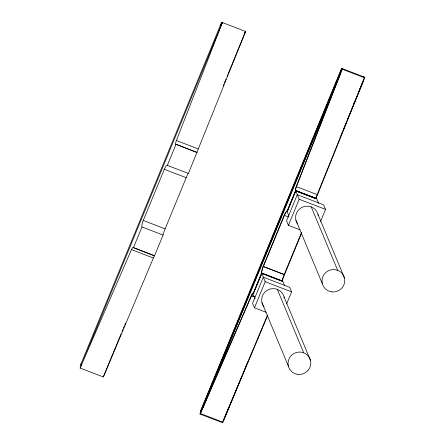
<?xml version="1.0" encoding="UTF-8"?>
<svg xmlns="http://www.w3.org/2000/svg" width="445" height="445" viewBox="0 0 445 445"><rect width="100%" height="100%" fill="white"/><g stroke="black" fill="none" stroke-linecap="round" stroke-linejoin="round"><path stroke-width="0.67" d="M221.632 22.25L220.948 24.909L221.304 24.264L221.337 24.848L222.383 22.534L80.128 368.071L131.47 249.628A3.432 0.762 -69.7 0 1 133.172 247.515L154.471 255.936L163.065 235.055A5.724 0.445 -68.3 0 1 165.134 228.852L186.194 177.7A5.724 0.445 -68.3 0 1 188.419 173.472L245.579 31.45L221.632 22.25L80.656 364.705L80.595 365.1L81.413 363.12L81.146 365.312L80.128 368.071L103.329 376.982L154.376 255.658M200.05 414.061L200.55 410.885L341.56 68.346L342.266 68.613L340.942 71.884L200.05 414.061L222.656 422.75L267.757 315.288M200.628 412.954L201.007 410.535L341.615 68.975L364.349 77.714L317.207 194.61A3.999 0.312 -68.3 0 0 315.889 198.637L295.664 190.872A4.011 0.89 -69.7 0 1 296.437 186.627L342.288 69.236M340.942 71.884L296.236 186.566A3.727 0.829 -69.7 0 0 295.513 190.516L316.239 198.487A3.727 0.289 -68.3 0 1 317.474 194.732L364.872 77.302L341.56 68.346M197.018 152.585L175.714 144.163A3.432 0.762 -69.7 0 1 176.381 140.525L222.383 22.534M133.383 247.832L141.977 226.95A5.724 1.268 -69.7 0 1 143.268 220.447L164.322 169.295A5.724 1.268 -69.7 0 1 167.331 165.368L175.931 144.48M244.611 33.114L245.334 31.356M121.04 333.956L103.329 376.982L103.184 376.437M122.097 331.386L122.892 329.456M123.421 328.171L124.216 326.246M124.745 324.961L125.535 323.037M223.101 86.041L223.896 84.116M224.425 82.831L226.01 78.976M227.067 76.407L227.862 74.482M228.391 73.197L245.579 31.45M267.501 315.138L222.595 422.038L200.534 413.561L339.958 74.994M201.44 410.752L251.342 295.625A3.727 0.829 -69.7 0 1 253.188 293.333L253.355 293.578L261.732 273.236A6.019 1.335 -69.7 0 1 263.129 266.466L284.188 215.319A6.019 1.335 -69.7 0 1 287.303 211.119L295.68 190.772M261.849 273.503A6.291 1.396 -69.7 0 1 263.34 266.505L284.399 215.352A6.291 1.396 -69.7 0 1 287.609 210.924L295.791 191.061M284.717 285.879L282.697 281.034L261.61 272.93L253.016 293.811L255.03 298.656M318.665 203.41L316.651 198.565L295.563 190.46L286.964 211.342L288.983 216.187M266.038 312.257L254.468 307.807L265.209 281.713L261.61 272.93M299.991 229.787L288.421 225.342L299.162 199.243L295.563 190.46M225.126 416.214L226.978 411.72M227.506 410.435L228.296 408.51M353.897 103.412L354.693 101.488M359.716 89.284L362.097 83.499M224.085 419.457L242.052 375.814M243.109 373.244L243.899 371.319M244.427 370.034L245.223 368.11M245.751 366.83L246.541 364.9M247.07 363.621L247.865 361.696M340.075 137.705L340.87 135.781M341.927 133.216L342.717 131.292M343.245 130.007L345.359 124.873M345.887 123.588L346.683 121.663M347.211 120.378L363.593 80.59M253.544 293.177L261.849 273.503L281.958 281.234A6.291 0.49 -68.3 0 1 284.227 274.532L301.604 232.335M261.732 273.236L282.308 281.145A6.019 0.467 -68.3 0 1 284.488 274.676L301.599 233.119M286.591 303.935L291.57 291.842L289.684 287.314L263.323 277.179L252.582 303.279L254.468 307.807M320.545 221.465L325.523 209.373L323.637 204.845L297.277 194.71L286.536 220.809L288.421 225.342M202.987 407.703L251.559 295.641A3.999 0.884 -69.7 0 1 253.544 293.177M362.675 76.462L364.872 77.302M176.381 140.525L198.131 148.886M296.236 186.566L317.474 194.732M175.714 144.163L196.996 152.346M295.508 190.521L316.239 198.487M295.664 190.872L315.883 198.642M299.162 199.243L325.523 209.373M167.337 165.362L188.424 173.467M284.188 215.319L288.827 217.054M164.322 169.295L186.194 177.7M263.34 266.505L284.227 274.532M143.268 220.447L165.134 228.852M263.129 266.466L284.488 274.676M141.977 226.95L163.065 235.055M265.209 281.713L291.57 291.842M133.172 247.515L153.809 255.447M251.559 295.641L254.807 296.887M251.342 295.625L254.557 296.859M131.47 249.628L153.219 257.983M318.025 214.501L344.424 277.919M311.266 206.919L337.666 270.338M295.914 220.214L322.314 283.632M284.077 296.965L310.471 360.383M277.318 289.384L303.713 352.802M261.96 302.683L288.36 366.101M297.566 223.829A11.425 11.158 -22.6 0 1 302.745 207.031A11.425 11.158 -22.6 0 1 318.208 215.38M264.113 306.944A11.425 11.158 -22.6 0 1 268.413 289.662A11.425 11.158 -22.6 0 1 284.26 297.844M331.742 291.881A11.425 11.158 -22.6 0 0 343.941 276.445A11.425 11.158 -22.6 0 0 324.422 273.992A11.425 11.158 -22.6 0 0 331.742 291.881M297.788 374.351A11.425 11.158 -22.6 0 0 309.993 358.915A11.425 11.158 -22.6 0 0 290.474 356.462A11.425 11.158 -22.6 0 0 297.788 374.351"/></g></svg>
